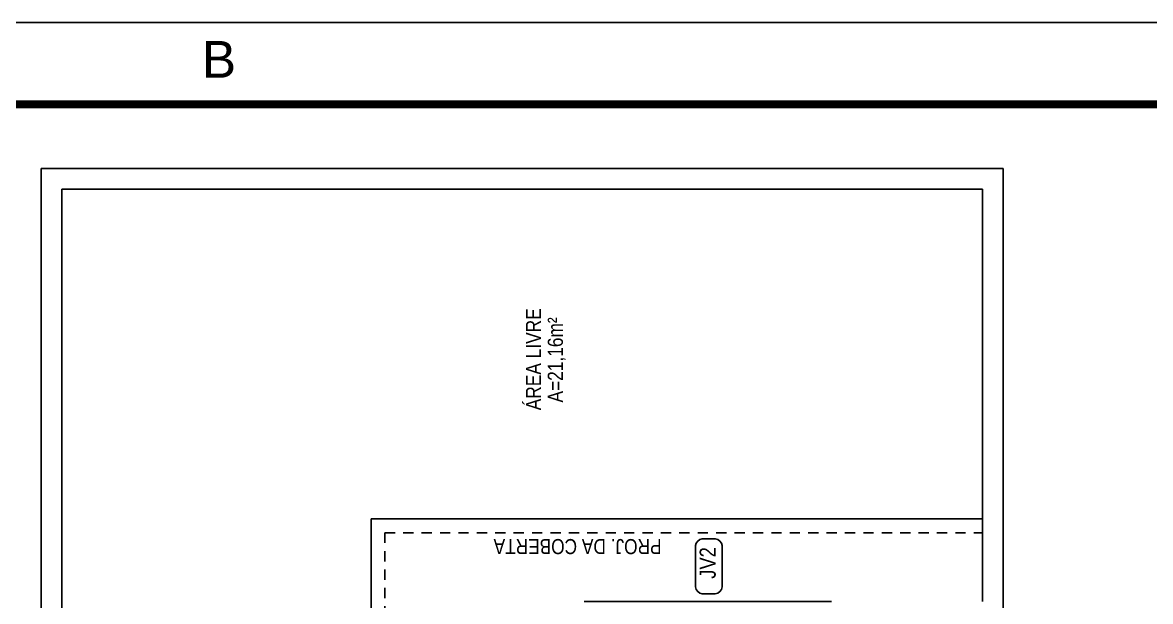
# Model space of a CAD drawing. Header units: millimetres. Extents: x 3923 to 4007, y 744 to 863.
# Drawn here: x 3974.14 to 3987.92, y 855.71 to 862.79 of the extents above; entities that cross this region are included whole.
import ezdxf
from ezdxf.enums import TextEntityAlignment as Align

# ---------------------------------------------------------------- set-up
doc = ezdxf.new("R2010")
doc.units = ezdxf.units.MM
doc.linetypes.add('HIDDEN2', pattern=[0.1875, 0.125, -0.0625])
for name, color, linetype in [('-HIDRO', 8, 'Continuous'), ('E-txt-g', 3, 'Continuous'), ("PRANCHA - PROJETU'S", 7, 'Continuous')]:
    doc.layers.add(name, color=color, linetype=linetype)
doc.layers.add('E-Txt-W', color=7, linetype='Continuous', lineweight=20)
doc.styles.add('ARIAL', font='arial.ttf', dxfattribs={"height": 2})
doc.styles.add('F2', font='ARIALN.TTF')
doc.styles.add('REG60', font='romans.shx', dxfattribs={"width": 0.8, "height": 0.15})
doc.styles.add('REG80', font='romans.shx', dxfattribs={"width": 0.8, "height": 0.2})

# ---------------------------------------------------------------- blocks, each defined once
blk = doc.blocks.new('ADFSGASDFG')
at = {"layer": "PRANCHA - PROJETU'S", "color": 1}
blk.add_line((360.678, 107.346), (276.578, 107.346), dxfattribs=at)
at = {"layer": "PRANCHA - PROJETU'S", "color": 4, "const_width": 0.1}
blk.add_lwpolyline([(279.078, 106.346), (359.678, 106.346), (359.678, 48.946), (279.078, 48.946)], close=True, dxfattribs=at)
blk = doc.blocks.new('TXT-AMB75')
at = {"layer": 'E-txt-g', "style": 'REG80', "width": 0.8, "flags": 8}
blk.add_attdef('TXT', text='', height=0.2, dxfattribs=at).set_placement((0.005, 0.296), align=Align.CENTER)
at = {"layer": 'E-Txt-W', "style": 'REG60', "width": 0.8, "flags": 8}
blk.add_attdef('TXT', text='', height=0.15, dxfattribs=at).set_placement((0.005, 0.027), align=Align.CENTER)

msp = doc.modelspace()

# ---------------------------------------------------------------- linework, layer by layer
at = {"layer": '-HIDRO', "linetype": 'Continuous'}
for p, q in [((3974.363, 861), (3986.123, 861)), ((3974.363, 861), (3974.363, 819)), ((3986.123, 861), (3986.123, 819)), ((3974.615, 860.748), (3985.871, 860.748)), ((3974.615, 860.748), (3974.615, 819.252)), ((3985.871, 860.748), (3985.871, 855.707)), ((3978.395, 856.715), (3985.871, 856.715)), ((3978.395, 856.715), (3978.395, 852.929))]:
    msp.add_line(p, q, dxfattribs=at)
at = {"layer": '-HIDRO', "linetype": 'HIDDEN2'}
for q in [(3985.871, 856.547), (3978.563, 851.921)]:
    msp.add_line((3978.563, 856.547), q, dxfattribs=at)
at = {"layer": '-HIDRO'}
msp.add_line((3980.999, 855.707), (3984.023, 855.707), dxfattribs=at)
at = {"layer": '-HIDRO', "linetype": 'Continuous'}
msp.add_lwpolyline([(3982.444, 855.8, -0.331371), (3982.36, 855.884), (3982.36, 856.389, -0.332506), (3982.444, 856.473), (3982.603, 856.473, -0.330378), (3982.687, 856.389), (3982.687, 855.884, -0.331371), (3982.603, 855.8)], format="xyb", close=True, dxfattribs=at)

# ---------------------------------------------------------------- block references
at = {"layer": '-HIDRO'}
ref = msp.add_blockref('TXT-AMB75', (3980.836, 858.663), dxfattribs=dict(at, xscale=-1.224719996570784, yscale=1.224719996570784, zscale=1.224719996570784, rotation=90))
ref.add_attrib('TXT', 'ÁREA LIVRE', dxfattribs={"layer": 'E-txt-g', "color": 2, "height": 0.1848, "rotation": 90, "style": 'F2'}).set_placement((3980.473, 858.668), align=Align.CENTER)
ref.add_attrib('TXT', 'A=21,16m²', dxfattribs={"layer": 'E-Txt-W', "height": 0.1848, "rotation": 90, "style": 'F2'}).set_placement((3980.74, 858.66), align=Align.CENTER)
at = {"layer": "PRANCHA - PROJETU'S", "color": 1}
msp.add_blockref('ADFSGASDFG', (3646.451, 755.44), dxfattribs=at)

# ---------------------------------------------------------------- texts
at = {"layer": '-HIDRO', "linetype": 'Continuous', "style": 'F2'}
msp.add_text('PROJ. DA COBERTA', height=0.18433, rotation=180, dxfattribs=at).set_placement((3981.946, 856.47))
msp.add_text('JV2', height=0.1959, rotation=90, dxfattribs=at).set_placement((3982.412, 855.984, 2.876), align=Align.TOP_LEFT)
at = {"layer": "PRANCHA - PROJETU'S", "color": 50, "linetype": 'Continuous', "style": 'ARIAL'}
msp.add_text('B', height=0.45, dxfattribs=at).set_placement((3976.536, 862.336), align=Align.MIDDLE)

doc.saveas('drawing.dxf')
